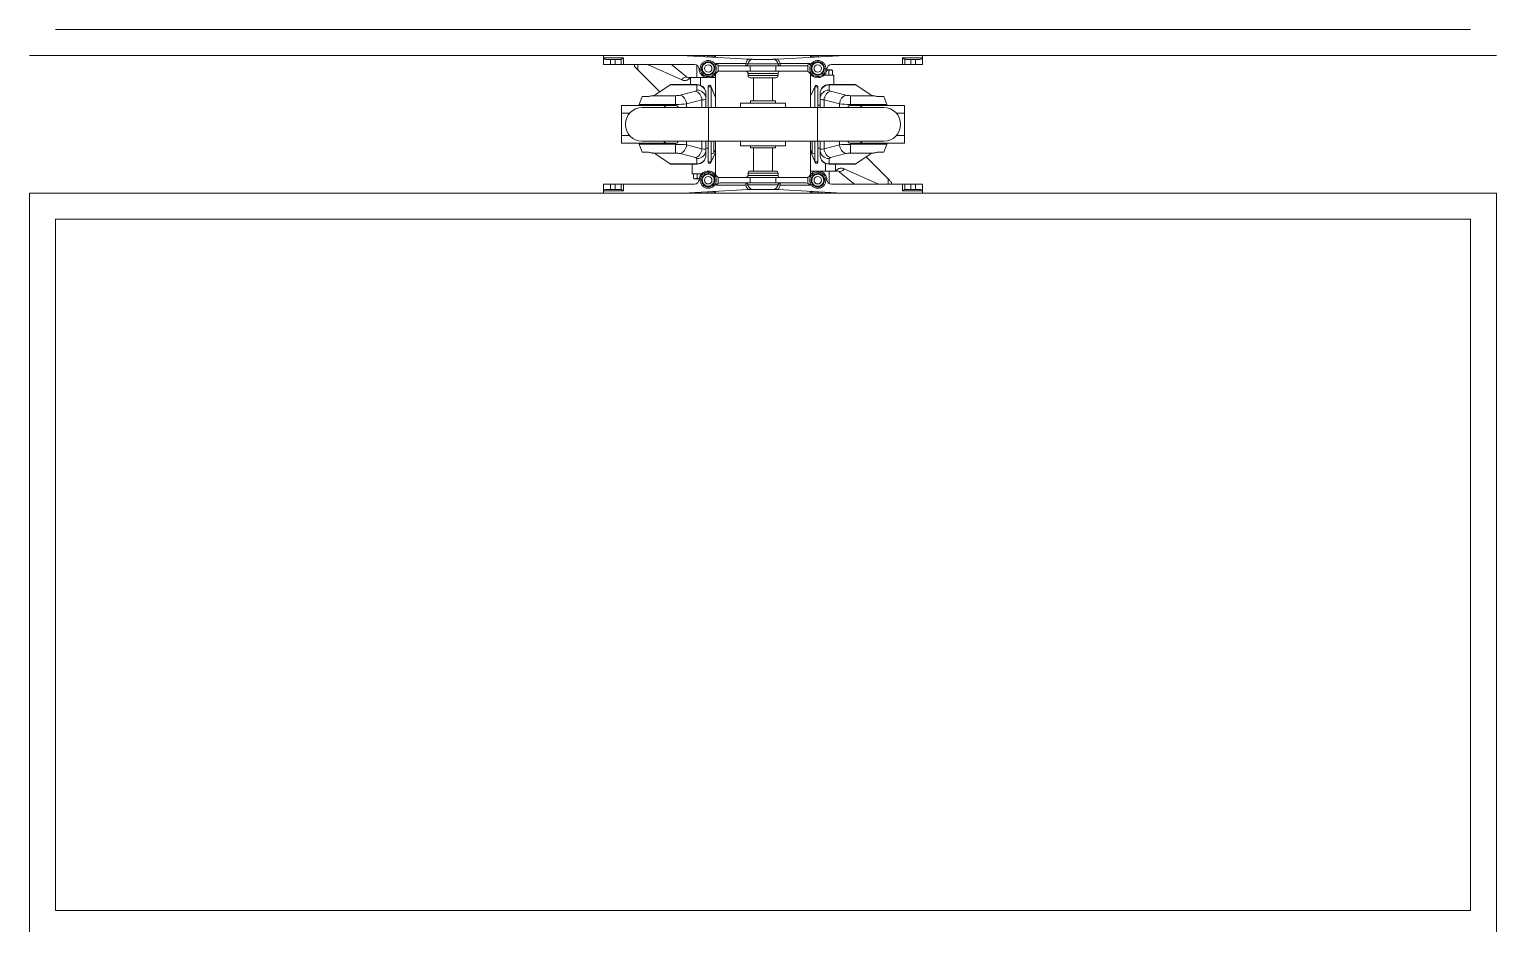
# Model space of a CAD drawing. Header units: feet. Extents: x -21 to 5170, y -254 to 1413.
# Drawn here: x 451.4 to 541, y 772.9 to 827.5 of the extents above; entities that cross this region are included whole.
import ezdxf

# ---------------------------------------------------------------- set-up
doc = ezdxf.new("R2010")
doc.units = ezdxf.units.FT
doc.header["$MEASUREMENT"] = 0
doc.layers.add('E-ARRY-TABL', color=9, linetype='Continuous')

# ---------------------------------------------------------------- blocks, each defined once
blk = doc.blocks.new('2.2.1_8 Mid Plan View')
at = {"color": 7, "linetype": 'Continuous', "lineweight": 15}
for p, q in [((26.705, 2.6804), (23.4504, 2.6804)), ((26.705, -3.7368), (26.705, 2.6804)), ((27.3067, 2.6804), (27.3067, -3.7368)), ((23.5653, 2.5656), (23.5653, -3.622)), ((26.5902, 2.5656), (23.5653, 2.5656)), ((26.5902, -3.622), (26.5902, 2.5656)), ((27.4215, 2.5656), (27.4215, -3.622)), ((26.7144, 0.169), (26.705, 0.169)), ((26.7144, 0.169), (26.744, 0.169)), ((26.7144, 0.0812), (26.7144, 0.169)), ((26.721, 0.1382), (26.721, 0.1608)), ((26.721, 0.1382), (26.744, 0.1382)), ((26.721, 0.1177), (26.721, 0.1382)), ((26.744, 0.169), (26.744, 0.1382)), ((26.744, 0.1382), (26.744, 0.1177)), ((27.2968, 0.169), (27.2673, 0.169)), ((27.2673, 0.1382), (27.2673, 0.169)), ((27.2673, 0.1382), (27.2902, 0.1382)), ((27.2673, 0.1177), (27.2673, 0.1382)), ((27.2902, 0.1608), (27.2902, 0.1382)), ((27.2902, 0.1382), (27.2902, 0.1177)), ((27.2968, 0.169), (27.2968, 0.0812)), ((27.2968, 0.169), (27.3067, 0.169)), ((26.744, 0.0812), (26.7144, 0.0812)), ((26.7203, 0.0914), (26.744, 0.0914)), ((26.744, 0.1177), (26.721, 0.1177)), ((26.721, 0.0951), (26.721, 0.1177)), ((26.744, 0.1177), (26.744, 0.0914)), ((26.744, 0.0914), (26.744, 0.0812)), ((26.744, 0.0812), (26.744, -0.2289)), ((26.9236, 0.0902), (26.9564, 0.0902)), ((26.9236, 0.0902), (26.9236, -0.1048)), ((26.9564, 0.0902), (27.0548, 0.0902)), ((27.0548, 0.0902), (27.0876, 0.0902)), ((27.0876, 0.0902), (27.0876, -0.1048)), ((27.2902, 0.1177), (27.2673, 0.1177)), ((27.2673, 0.0914), (27.2673, 0.1177)), ((27.2673, 0.0914), (27.2909, 0.0914)), ((27.2673, 0.0812), (27.2673, 0.0914)), ((27.2968, 0.0812), (27.2673, 0.0812)), ((27.2673, -0.2289), (27.2673, 0.0812)), ((27.2902, 0.1177), (27.2902, 0.0951)), ((26.744, 0.0343), (26.7514, 0.0343)), ((26.7514, 0.0343), (26.7514, 0.0343)), ((26.7667, 0.0192), (26.767, 0.0189)), ((26.8637, -0.0765), (26.767, 0.0189)), ((26.8842, 0.0006), (26.9183, 0.0127)), ((26.8842, -0.0164), (26.8842, 0.0006)), ((26.9183, 0.0127), (26.9236, 0.0146)), ((26.9183, 0.0127), (26.9183, -0.1461)), ((26.9318, 0), (26.9318, -0.2904)), ((27.0794, -0.2904), (27.0794, 0)), ((27.0876, 0.0146), (27.0929, 0.0127)), ((27.0929, -0.1461), (27.0929, 0.0127)), ((27.0929, 0.0127), (27.127, 0.0006)), ((27.127, 0.0006), (27.127, -0.0164)), ((26.744, -0.0225), (26.8112, -0.1731)), ((26.8751, -0.0596), (26.8329, -0.1222)), ((26.88, -0.1461), (26.88, -0.0454)), ((27.1312, -0.0454), (27.1312, -0.1461)), ((27.1784, -0.1222), (27.1361, -0.0596)), ((26.744, -0.1279), (26.7971, -0.193)), ((26.8317, -0.1256), (26.8317, -0.2395)), ((26.8329, -0.1222), (26.8329, -0.2395)), ((26.9236, -0.1048), (26.9236, -0.1485)), ((27.0876, -0.1048), (27.0876, -0.1485)), ((27.1784, -0.1222), (27.1784, -0.2395)), ((27.1795, -0.1256), (27.1795, -0.2395)), ((26.7199, -0.464), (26.705, -0.18)), ((26.8602, -0.2325), (26.878, -0.1653)), ((26.9183, -0.1461), (26.88, -0.1461)), ((26.9318, -0.1558), (26.928, -0.1558)), ((27.0832, -0.1558), (27.0794, -0.1558)), ((27.0929, -0.1461), (27.1312, -0.1461)), ((27.1332, -0.1653), (27.151, -0.2325)), ((27.2913, -0.464), (27.3067, -0.1708)), ((26.7081, -0.2385), (26.705, -0.2385)), ((26.8006, -0.2385), (26.7465, -0.2385)), ((26.8006, -0.2107), (26.8006, -0.2057)), ((26.8006, -0.2549), (26.8006, -0.2107)), ((26.8006, -0.2107), (26.8317, -0.2107)), ((26.8006, -0.2549), (26.8006, -0.2808)), ((26.8317, -0.2395), (26.8329, -0.2395)), ((26.8329, -0.2395), (26.8559, -0.2395)), ((26.9162, -0.1942), (26.8985, -0.2613)), ((27.1127, -0.2613), (27.095, -0.1942)), ((27.1554, -0.2395), (27.1784, -0.2395)), ((27.1784, -0.2395), (27.1795, -0.2395)), ((27.1795, -0.2188), (27.2214, -0.2188)), ((27.2214, -0.2188), (27.2214, -0.2605)), ((27.2214, -0.2246), (27.2415, -0.2246)), ((27.2214, -0.2397), (27.2415, -0.2397)), ((27.2439, -0.2287), (27.2415, -0.2246)), ((27.2439, -0.2287), (27.2439, -0.2322)), ((27.2439, -0.249), (27.2439, -0.2322)), ((26.705, -0.2713), (26.7098, -0.2713)), ((26.705, -0.2854), (26.7105, -0.2854)), ((26.7106, -0.3182), (26.705, -0.3182)), ((26.7123, -0.3199), (26.705, -0.3199)), ((26.7106, -0.2871), (26.7106, -0.3182)), ((26.7106, -0.3199), (26.7106, -0.3182)), ((26.9318, -0.3199), (26.7866, -0.3199)), ((26.7974, -0.2713), (26.8006, -0.2713)), ((26.8006, -0.2967), (26.8006, -0.3199)), ((26.8884, -0.3199), (26.8387, -0.3004)), ((26.8411, -0.2877), (26.8414, -0.2877)), ((26.9318, -0.2877), (26.8414, -0.2877)), ((26.8414, -0.2877), (26.8414, -0.3015)), ((26.8414, -0.3015), (26.9318, -0.3015)), ((26.8941, -0.2789), (26.8711, -0.2789)), ((26.9318, -0.3125), (26.8791, -0.3125)), ((26.9318, -0.2789), (26.8941, -0.2789)), ((26.9019, -0.2789), (26.9019, -0.2877)), ((26.9318, -0.2904), (26.9318, -0.4298)), ((27.1171, -0.2789), (27.0794, -0.2789)), ((27.1698, -0.2877), (27.0794, -0.2877)), ((27.0794, -0.4298), (27.0794, -0.2904)), ((27.0794, -0.3015), (27.1698, -0.3015)), ((27.2247, -0.3199), (27.0794, -0.3199)), ((27.0902, -0.2877), (27.0902, -0.2789)), ((27.1401, -0.2789), (27.1171, -0.2789)), ((27.1284, -0.3199), (27.1724, -0.3003)), ((27.1698, -0.2877), (27.1698, -0.2877)), ((27.1698, -0.3015), (27.1698, -0.2877)), ((27.2214, -0.3169), (27.2214, -0.3199)), ((27.3067, -0.3199), (27.2989, -0.3199)), ((27.3012, -0.3182), (27.3012, -0.2854)), ((27.3012, -0.2854), (27.3067, -0.2854)), ((27.3067, -0.3182), (27.3012, -0.3182)), ((27.3012, -0.3182), (27.3012, -0.3199)), ((26.7399, -0.4536), (26.7399, -0.322)), ((26.7745, -0.3315), (26.7469, -0.3315)), ((26.7497, -0.4715), (26.7497, -0.3412)), ((26.7727, -0.3398), (26.7727, -0.4715)), ((26.7837, -0.322), (26.7821, -0.323)), ((27.2291, -0.323), (27.2275, -0.322)), ((27.2643, -0.3315), (27.2367, -0.3315)), ((27.2385, -0.4715), (27.2385, -0.3398)), ((27.2615, -0.3412), (27.2615, -0.4715)), ((27.2714, -0.322), (27.2714, -0.4536)), ((26.9121, -0.6266), (26.9121, -0.4298)), ((26.9121, -0.4298), (26.9318, -0.4298)), ((26.9318, -0.6266), (26.9318, -0.4298)), ((27.0794, -0.6266), (27.0794, -0.4298)), ((27.0794, -0.4298), (27.0991, -0.4298)), ((27.0991, -0.6266), (27.0991, -0.4298)), ((26.721, -0.4857), (26.721, -0.4849)), ((26.721, -0.5711), (26.721, -0.4853)), ((26.7497, -0.4715), (26.7727, -0.4715)), ((26.7497, -0.5849), (26.7497, -0.4715)), ((26.7727, -0.4715), (26.7727, -0.5849)), ((26.7915, -0.4626), (26.7825, -0.4626)), ((26.8014, -0.4724), (26.8014, -0.584)), ((26.9023, -0.4865), (26.8014, -0.4865)), ((26.9121, -0.4741), (26.9023, -0.4741)), ((26.9023, -0.5823), (26.9023, -0.4741)), ((27.109, -0.4741), (27.0991, -0.4741)), ((27.109, -0.5823), (27.109, -0.4741)), ((27.2098, -0.4865), (27.109, -0.4865)), ((27.2098, -0.584), (27.2098, -0.4724)), ((27.2287, -0.4626), (27.2197, -0.4626)), ((27.2385, -0.5849), (27.2385, -0.4715)), ((27.2615, -0.4715), (27.2385, -0.4715)), ((27.2615, -0.4715), (27.2615, -0.5849)), ((27.2902, -0.4853), (27.2902, -0.5711)), ((26.8014, -0.5699), (26.9023, -0.5699)), ((27.109, -0.5699), (27.2098, -0.5699)), ((27.2902, -0.5707), (27.2902, -0.5715)), ((26.7199, -0.5924), (26.705, -0.8764)), ((26.7399, -0.7344), (26.7399, -0.6028)), ((26.7497, -0.5849), (26.7727, -0.5849)), ((26.7497, -0.7152), (26.7497, -0.5849)), ((26.7727, -0.5849), (26.7727, -0.7166)), ((26.7825, -0.5938), (26.7915, -0.5938)), ((26.9023, -0.5823), (26.9121, -0.5823)), ((26.9121, -0.6266), (26.9318, -0.6266)), ((26.9318, -0.6266), (26.9318, -0.7661)), ((27.0794, -0.7661), (27.0794, -0.6266)), ((27.0794, -0.6266), (27.0991, -0.6266)), ((27.0991, -0.5823), (27.109, -0.5823)), ((27.2197, -0.5938), (27.2287, -0.5938)), ((27.2615, -0.5849), (27.2385, -0.5849)), ((27.2385, -0.7166), (27.2385, -0.5849)), ((27.2615, -0.5849), (27.2615, -0.7152)), ((27.2714, -0.6028), (27.2714, -0.7344)), ((27.2913, -0.5924), (27.3067, -0.8856)), ((26.705, -0.7365), (26.7123, -0.7365)), ((26.705, -0.7382), (26.7106, -0.7382)), ((26.7106, -0.7382), (26.7106, -0.7365)), ((26.7106, -0.7382), (26.7106, -0.7694)), ((26.7469, -0.7249), (26.7745, -0.7249)), ((26.7821, -0.7334), (26.7837, -0.7344)), ((26.7866, -0.7365), (26.9318, -0.7365)), ((26.7898, -0.7395), (26.7898, -0.7365)), ((26.8828, -0.7365), (26.8388, -0.7562)), ((26.9318, -0.755), (26.8414, -0.755)), ((26.8414, -0.755), (26.8414, -0.7687)), ((26.8414, -0.7687), (26.8414, -0.7687)), ((26.8414, -0.7687), (26.9318, -0.7687)), ((26.8791, -0.7439), (26.9318, -0.7439)), ((26.9019, -0.7687), (26.9019, -0.7776)), ((26.9318, -0.7661), (26.9318, -1.0564)), ((27.0794, -0.7365), (27.2247, -0.7365)), ((27.1698, -0.755), (27.0794, -0.755)), ((27.0794, -1.0564), (27.0794, -0.7661)), ((27.0794, -0.7687), (27.1698, -0.7687)), ((27.1228, -0.7365), (27.1725, -0.756)), ((27.1698, -0.7687), (27.1698, -0.755)), ((27.1701, -0.7687), (27.1698, -0.7687)), ((27.2106, -0.7598), (27.2106, -0.7365)), ((27.2275, -0.7344), (27.2291, -0.7334)), ((27.2367, -0.7249), (27.2643, -0.7249)), ((27.2989, -0.7365), (27.3067, -0.7365)), ((27.3012, -0.7365), (27.3012, -0.7382)), ((27.3012, -0.771), (27.3012, -0.7382)), ((27.3012, -0.7382), (27.3067, -0.7382)), ((26.7105, -0.771), (26.705, -0.771)), ((26.744, -0.8275), (26.744, -1.1376)), ((26.7673, -0.8074), (26.7673, -0.8242)), ((26.7673, -0.8278), (26.7673, -0.8242)), ((26.7673, -0.8278), (26.7697, -0.8318)), ((26.7898, -0.8167), (26.7697, -0.8167)), ((26.7898, -0.8318), (26.7697, -0.8318)), ((26.7898, -0.8376), (26.7898, -0.7959)), ((26.8317, -0.9308), (26.8317, -0.8169)), ((26.8329, -0.8169), (26.8317, -0.8169)), ((26.8329, -0.9342), (26.8329, -0.8169)), ((26.8559, -0.8169), (26.8329, -0.8169)), ((26.878, -0.8911), (26.8602, -0.8239)), ((26.8711, -0.7776), (26.8941, -0.7776)), ((26.8941, -0.7776), (26.9318, -0.7776)), ((26.8985, -0.7951), (26.9162, -0.8622)), ((27.0794, -0.7776), (27.1171, -0.7776)), ((27.095, -0.8622), (27.1127, -0.7951)), ((27.1171, -0.7776), (27.1401, -0.7776)), ((27.151, -0.8239), (27.1332, -0.8911)), ((27.1784, -0.8169), (27.1554, -0.8169)), ((27.1784, -0.9342), (27.1784, -0.8169)), ((27.1795, -0.8169), (27.1784, -0.8169)), ((27.1795, -0.9308), (27.1795, -0.8169)), ((27.2106, -0.8015), (27.2106, -0.7756)), ((27.2138, -0.7851), (27.2106, -0.7851)), ((27.2106, -0.8015), (27.2106, -0.8457)), ((27.2106, -0.8179), (27.2647, -0.8179)), ((27.2673, -1.1376), (27.2673, -0.8275)), ((27.3067, -0.771), (27.3012, -0.771)), ((27.3067, -0.7851), (27.3014, -0.7851)), ((27.3032, -0.8179), (27.3067, -0.8179)), ((26.8317, -0.8376), (26.7898, -0.8376)), ((27.2106, -0.8457), (27.1795, -0.8457)), ((27.2673, -1.0339), (27.2, -0.8833)), ((27.2106, -0.8457), (27.2106, -0.8507)), ((27.2673, -0.9285), (27.2141, -0.8634)), ((26.8329, -0.9342), (26.8751, -0.9969)), ((26.88, -1.011), (26.88, -0.9103)), ((26.9183, -0.9103), (26.88, -0.9103)), ((26.9183, -0.9103), (26.9183, -1.0692)), ((26.9236, -0.9516), (26.9236, -0.9079)), ((26.9236, -1.1466), (26.9236, -0.9516)), ((26.928, -0.9006), (26.9318, -0.9006)), ((27.0794, -0.9006), (27.0832, -0.9006)), ((27.0876, -0.9516), (27.0876, -0.9079)), ((27.0876, -1.1466), (27.0876, -0.9516)), ((27.0929, -1.0692), (27.0929, -0.9103)), ((27.0929, -0.9103), (27.1312, -0.9103)), ((27.1312, -0.9103), (27.1312, -1.011)), ((27.1361, -0.9969), (27.1784, -0.9342)), ((27.1475, -0.9799), (27.2442, -1.0753)), ((26.8842, -1.057), (26.8842, -1.04)), ((26.9183, -1.0692), (26.8842, -1.057)), ((26.9236, -1.071), (26.9183, -1.0692)), ((27.0929, -1.0692), (27.0876, -1.071)), ((27.127, -1.057), (27.0929, -1.0692)), ((27.127, -1.04), (27.127, -1.057)), ((27.2445, -1.0756), (27.2442, -1.0753)), ((27.2673, -1.0908), (27.2598, -1.0908)), ((27.2598, -1.0908), (27.2598, -1.0908)), ((26.7144, -1.2254), (26.7144, -1.1376)), ((26.7144, -1.1376), (26.744, -1.1376)), ((26.744, -1.1479), (26.7203, -1.1479)), ((26.721, -1.1741), (26.721, -1.1516)), ((26.744, -1.1376), (26.744, -1.1479)), ((26.744, -1.1479), (26.744, -1.1741)), ((26.9564, -1.1466), (26.9236, -1.1466)), ((27.0548, -1.1466), (26.9564, -1.1466)), ((27.0876, -1.1466), (27.0548, -1.1466)), ((27.2673, -1.1376), (27.2968, -1.1376)), ((27.2673, -1.1479), (27.2673, -1.1376)), ((27.2909, -1.1479), (27.2673, -1.1479)), ((27.2673, -1.1741), (27.2673, -1.1479)), ((27.2902, -1.1516), (27.2902, -1.1741)), ((27.2968, -1.1376), (27.2968, -1.2254)), ((26.721, -1.1741), (26.744, -1.1741)), ((26.721, -1.1946), (26.721, -1.1741)), ((26.744, -1.1946), (26.721, -1.1946)), ((26.721, -1.2172), (26.721, -1.1946)), ((26.744, -1.1741), (26.744, -1.1946)), ((26.744, -1.1946), (26.744, -1.2254)), ((27.2673, -1.1741), (27.2902, -1.1741)), ((27.2673, -1.1946), (27.2673, -1.1741)), ((27.2902, -1.1946), (27.2673, -1.1946)), ((27.2673, -1.2254), (27.2673, -1.1946)), ((27.2902, -1.1741), (27.2902, -1.1946)), ((27.2902, -1.1946), (27.2902, -1.2172)), ((26.7144, -1.2254), (26.705, -1.2254)), ((26.7144, -1.2254), (26.744, -1.2254)), ((27.2968, -1.2254), (27.2673, -1.2254)), ((27.2968, -1.2254), (27.3067, -1.2254)), ((23.5653, -3.622), (26.5902, -3.622)), ((23.4504, -3.7368), (26.705, -3.7368))]:
    blk.add_line(p, q, dxfattribs=at)
at = {"color": 8, "linetype": 'Continuous', "lineweight": 15}
for p, q in [((26.9564, 0.0902), (26.9564, 0.055)), ((27.0548, 0.0902), (27.0548, 0.055)), ((26.767, 0.0189), (26.744, 0.0189)), ((26.9183, -0.1461), (26.9236, -0.1461)), ((27.0876, -0.1461), (27.0929, -0.1461)), ((26.8349, -0.2549), (26.8006, -0.2549)), ((26.9318, -0.1942), (26.9162, -0.1942)), ((27.095, -0.1942), (27.0794, -0.1942)), ((26.8985, -0.2613), (26.9318, -0.2613)), ((27.0794, -0.2904), (26.9318, -0.2904)), ((27.0794, -0.2613), (27.1127, -0.2613)), ((26.7399, -0.322), (26.7501, -0.322)), ((26.7723, -0.322), (26.7837, -0.322)), ((27.2275, -0.322), (27.2389, -0.322)), ((27.2611, -0.322), (27.2714, -0.322)), ((26.741, -0.4625), (26.7399, -0.4536)), ((26.7497, -0.4536), (26.7399, -0.4536)), ((26.7411, -0.4625), (26.7411, -0.5939)), ((26.7825, -0.4626), (26.7825, -0.5938)), ((26.7915, -0.5938), (26.7915, -0.4626)), ((27.2197, -0.4626), (27.2197, -0.5938)), ((27.2287, -0.5938), (27.2287, -0.4626)), ((27.2714, -0.4536), (27.2615, -0.4536)), ((27.2701, -0.5939), (27.2701, -0.4625)), ((27.2714, -0.4536), (27.2702, -0.4625)), ((26.7399, -0.6028), (26.741, -0.5939)), ((26.7399, -0.6028), (26.7497, -0.6028)), ((27.2615, -0.6028), (27.2714, -0.6028)), ((27.2702, -0.5939), (27.2714, -0.6028)), ((26.7501, -0.7344), (26.7399, -0.7344)), ((26.7837, -0.7344), (26.7723, -0.7344)), ((27.0794, -0.7661), (26.9318, -0.7661)), ((27.2389, -0.7344), (27.2275, -0.7344)), ((27.2714, -0.7344), (27.2611, -0.7344)), ((26.9318, -0.7951), (26.8985, -0.7951)), ((27.1127, -0.7951), (27.0794, -0.7951)), ((27.1764, -0.8015), (27.2106, -0.8015)), ((26.9162, -0.8622), (26.9318, -0.8622)), ((27.0794, -0.8622), (27.095, -0.8622)), ((26.9236, -0.9103), (26.9183, -0.9103)), ((27.0929, -0.9103), (27.0876, -0.9103)), ((27.2442, -1.0753), (27.2673, -1.0753)), ((26.9564, -1.1466), (26.9564, -1.1114)), ((27.0548, -1.1466), (27.0548, -1.1114))]:
    blk.add_line(p, q, dxfattribs=at)
at = {"color": 7, "linetype": 'Continuous', "lineweight": 15, "flags": 128}
for points in [[(26.9162, -0.1942), (26.9094, -0.1929), (26.9029, -0.1908), (26.8967, -0.1879), (26.8911, -0.1843), (26.8864, -0.1801), (26.8825, -0.1754), (26.8797, -0.1705), (26.878, -0.1653)], [(27.095, -0.1942), (27.1018, -0.1929), (27.1083, -0.1908), (27.1145, -0.1879), (27.1201, -0.1843), (27.1248, -0.1801), (27.1287, -0.1754), (27.1315, -0.1705), (27.1332, -0.1653)], [(26.8985, -0.2613), (26.8917, -0.26), (26.8851, -0.2579), (26.879, -0.255), (26.8734, -0.2514), (26.8686, -0.2472), (26.8648, -0.2425), (26.8619, -0.2376), (26.8602, -0.2325)], [(27.1127, -0.2613), (27.1195, -0.26), (27.1261, -0.2579), (27.1322, -0.255), (27.1378, -0.2514), (27.1426, -0.2472), (27.1465, -0.2425), (27.1493, -0.2376), (27.151, -0.2325)], [(26.8985, -0.7951), (26.8917, -0.7964), (26.8851, -0.7985), (26.879, -0.8014), (26.8734, -0.805), (26.8686, -0.8092), (26.8648, -0.8139), (26.8619, -0.8188), (26.8602, -0.8239)], [(27.1127, -0.7951), (27.1195, -0.7964), (27.1261, -0.7985), (27.1322, -0.8014), (27.1378, -0.805), (27.1426, -0.8092), (27.1465, -0.8139), (27.1493, -0.8188), (27.151, -0.8239)], [(26.9162, -0.8622), (26.9094, -0.8635), (26.9029, -0.8656), (26.8967, -0.8686), (26.8911, -0.8722), (26.8864, -0.8764), (26.8825, -0.881), (26.8797, -0.886), (26.878, -0.8911)], [(27.095, -0.8622), (27.1018, -0.8635), (27.1083, -0.8656), (27.1145, -0.8686), (27.1201, -0.8722), (27.1248, -0.8764), (27.1287, -0.881), (27.1315, -0.886), (27.1332, -0.8911)]]:
    blk.add_lwpolyline(points, dxfattribs=at)
at = {"color": 7, "linetype": 'Continuous', "lineweight": 15}
for centre in [(26.7612, -0.2887), (27.25, -0.2887), (26.7612, -0.7677), (27.25, -0.7677)]:
    blk.add_circle(centre, 0.0164, dxfattribs=at)
for centre, radius, start, end in [((27.0056, 0), 0.0738, 0, 180), ((26.7636, -0.2289), 0.0197, 180, 267.64472), ((26.7612, -0.2887), 0.0351, 108.15411, 119.40411), ((26.7612, -0.2887), 0.0351, 96.90411, 108.15411), ((26.7612, -0.2887), 0.0351, 85.65411, 96.90411), ((26.7612, -0.2887), 0.0402, 304.01996, 87.64472), ((26.7612, -0.2887), 0.0351, 74.40411, 85.65411), ((26.7612, -0.2887), 0.0351, 63.15411, 74.40411), ((26.8711, -0.2395), 0.0394, 180, 270), ((26.8717, -0.24), 0.0388, 179.20634, 269.11267), ((26.8947, -0.24), 0.0388, 179.20634, 269.11267), ((27.1165, -0.24), 0.0388, 270.88733, 0.79366), ((27.1395, -0.24), 0.0388, 270.88733, 0.79366), ((27.1401, -0.2395), 0.0394, 270, 0), ((27.25, -0.2887), 0.0402, 92.35528, 235.98004), ((27.25, -0.2887), 0.0351, 110.6824, 121.9324), ((27.25, -0.2887), 0.0351, 99.4324, 110.6824), ((27.25, -0.2887), 0.0351, 88.1824, 99.4324), ((27.2476, -0.2289), 0.0197, 272.35528, 0), ((27.25, -0.2887), 0.0351, 76.9324, 88.1824), ((27.25, -0.2887), 0.0351, 65.6824, 76.9324), ((26.7612, -0.2887), 0.0351, 175.65411, 186.90411), ((26.7612, -0.2887), 0.0351, 164.40411, 175.65411), ((26.7612, -0.2887), 0.0351, 186.90411, 198.15411), ((26.7612, -0.2887), 0.0351, 153.15411, 164.40411), ((26.7612, -0.2887), 0.0351, 198.15411, 209.40411), ((26.7612, -0.2887), 0.0351, 141.90411, 153.15411), ((26.7612, -0.2887), 0.0351, 209.40411, 220.65411), ((26.7612, -0.2887), 0.0292, 142.71343, 189.80563), ((26.7612, -0.2887), 0.0351, 130.65411, 141.90411), ((26.7612, -0.2887), 0.0292, 200.59474, 250.94292), ((26.7612, -0.2887), 0.0351, 220.65411, 231.90411), ((26.7612, -0.2887), 0.0262, 166.27911, 226.27911), ((26.7612, -0.2887), 0.0262, 106.27911, 166.27911), ((26.7612, -0.2887), 0.0351, 119.40411, 130.65411), ((26.7612, -0.2887), 0.0351, 231.90411, 243.15411), ((26.7612, -0.2887), 0.0292, 82.02411, 131.67826), ((26.7612, -0.2887), 0.0262, 226.27911, 286.27911), ((26.7612, -0.2887), 0.0351, 243.15411, 254.40411), ((26.7612, -0.2887), 0.0262, 46.27911, 106.27911), ((26.7612, -0.2887), 0.0292, 262.37591, 310.67419), ((26.7612, -0.2887), 0.0262, 286.27911, 346.27911), ((26.7612, -0.2887), 0.0292, 46.27911, 70.51706), ((26.7612, -0.2887), 0.0351, 288.15411, 299.40411), ((26.7612, -0.2887), 0.0351, 51.90411, 63.15411), ((26.7612, -0.2887), 0.0351, 299.40411, 310.65411), ((26.7612, -0.2887), 0.0262, 346.27911, 46.27911), ((26.7612, -0.2887), 0.0292, 21.12868, 46.27911), ((26.7612, -0.2887), 0.0351, 40.65411, 51.90411), ((26.7612, -0.2887), 0.0351, 310.65411, 321.90411), ((26.7612, -0.2887), 0.0292, 322.45247, 9.92962), ((26.7612, -0.2887), 0.0351, 29.40411, 40.65411), ((26.7612, -0.2887), 0.0351, 321.90411, 333.15411), ((26.7612, -0.2887), 0.0351, 18.15411, 29.40411), ((26.7612, -0.2887), 0.0351, 333.15411, 344.40411), ((26.7612, -0.2887), 0.0351, 6.90411, 18.15411), ((26.7612, -0.2887), 0.0351, 344.40411, 355.65411), ((26.7612, -0.2887), 0.0351, 355.65411, 6.90411), ((26.8411, -0.2943), 0.00656, 90, 248.57364), ((26.8979, -0.307), 0.0197, 163.6403, 196.3597), ((26.8791, -0.3257), 0.0131, 26.18366, 90), ((27.1698, -0.2943), 0.00656, 294.01515, 90), ((27.25, -0.2887), 0.0351, 166.9324, 178.1824), ((27.25, -0.2887), 0.0351, 178.1824, 189.4324), ((27.25, -0.2887), 0.0351, 189.4324, 200.6824), ((27.25, -0.2887), 0.0351, 155.6824, 166.9324), ((27.25, -0.2887), 0.0351, 200.6824, 211.9324), ((27.25, -0.2887), 0.0351, 144.4324, 155.6824), ((27.25, -0.2887), 0.0351, 211.9324, 223.1824), ((27.25, -0.2887), 0.0292, 161.3074, 185.54536), ((27.25, -0.2887), 0.0351, 133.1824, 144.4324), ((27.25, -0.2887), 0.0292, 197.0524, 246.70655), ((27.25, -0.2887), 0.0292, 136.15698, 161.3074), ((27.25, -0.2887), 0.0262, 161.3074, 221.3074), ((27.25, -0.2887), 0.0351, 223.1824, 234.4324), ((27.25, -0.2887), 0.0262, 101.3074, 161.3074), ((27.25, -0.2887), 0.0351, 121.9324, 133.1824), ((27.25, -0.2887), 0.0351, 234.4324, 245.6824), ((27.25, -0.2887), 0.0262, 221.3074, 281.3074), ((27.25, -0.2887), 0.0292, 77.48076, 124.95791), ((27.25, -0.2887), 0.0351, 245.6824, 256.9324), ((27.25, -0.2887), 0.0292, 257.74173, 304.83392), ((27.25, -0.2887), 0.0262, 41.3074, 101.3074), ((27.25, -0.2887), 0.0262, 281.3074, 341.3074), ((27.25, -0.2887), 0.0292, 17.4042, 65.70248), ((27.25, -0.2887), 0.0351, 290.6824, 301.9324), ((27.25, -0.2887), 0.0351, 54.4324, 65.6824), ((27.25, -0.2887), 0.0351, 301.9324, 313.1824), ((27.25, -0.2887), 0.0262, 341.3074, 41.3074), ((27.25, -0.2887), 0.0351, 43.1824, 54.4324), ((27.25, -0.2887), 0.0292, 315.62303, 5.97122), ((27.25, -0.2887), 0.0351, 313.1824, 324.4324), ((27.25, -0.2887), 0.0351, 31.9324, 43.1824), ((27.25, -0.2887), 0.0351, 324.4324, 335.6824), ((27.25, -0.2887), 0.0351, 20.6824, 31.9324), ((27.25, -0.2887), 0.0351, 335.6824, 346.9324), ((27.25, -0.2887), 0.0351, 9.4324, 20.6824), ((27.25, -0.2887), 0.0351, 346.9324, 358.1824), ((27.25, -0.2887), 0.0351, 358.1824, 9.4324), ((26.7612, -0.2887), 0.0351, 254.40411, 265.65411), ((26.7612, -0.2887), 0.0351, 265.65411, 276.90411), ((26.7612, -0.2887), 0.0351, 276.90411, 288.15411), ((26.7924, -0.3398), 0.0197, 154.88049, 180), ((27.2189, -0.3398), 0.0197, 0, 25.11951), ((27.25, -0.2887), 0.0351, 256.9324, 268.1824), ((27.25, -0.2887), 0.0351, 268.1824, 279.4324), ((27.25, -0.2887), 0.0351, 279.4324, 290.6824), ((26.744, -0.4853), 0.023, 97.18076, 180), ((26.7399, -0.4528), 0.00984, 277.18076, 0), ((26.7825, -0.4528), 0.00984, 180, 270), ((26.7915, -0.4724), 0.00984, 0, 90), ((27.2197, -0.4724), 0.00984, 90, 180), ((27.2287, -0.4528), 0.00984, 270, 0), ((27.2714, -0.4528), 0.00984, 180, 262.81924), ((27.2673, -0.4853), 0.023, 0, 82.81924), ((26.744, -0.5711), 0.023, 180, 262.81924), ((27.2673, -0.5711), 0.023, 277.18076, 0), ((26.7399, -0.6037), 0.00984, 0, 82.81924), ((26.7825, -0.6037), 0.00984, 90, 180), ((26.7915, -0.584), 0.00984, 270, 0), ((27.2197, -0.584), 0.00984, 180, 270), ((27.2287, -0.6037), 0.00984, 0, 90), ((27.2714, -0.6037), 0.00984, 97.18076, 180), ((26.7612, -0.7677), 0.0351, 165.68288, 176.93288), ((26.7612, -0.7677), 0.0351, 176.93288, 188.18288), ((26.7612, -0.7677), 0.0351, 154.43288, 165.68288), ((26.7612, -0.7677), 0.0351, 143.18288, 154.43288), ((26.7612, -0.7677), 0.0292, 128.30288, 177.95703), ((26.7612, -0.7677), 0.0351, 131.93288, 143.18288), ((26.7612, -0.7677), 0.0262, 152.55788, 212.55788), ((26.7612, -0.7677), 0.0351, 120.68288, 131.93288), ((26.7612, -0.7677), 0.0262, 92.55788, 152.55788), ((26.7612, -0.7677), 0.0351, 109.43288, 120.68288), ((26.7612, -0.7677), 0.0292, 92.55788, 116.79583), ((26.7612, -0.7677), 0.0351, 98.18288, 109.43288), ((26.7612, -0.7677), 0.0351, 86.93288, 98.18288), ((26.7612, -0.7677), 0.0292, 67.40745, 92.55788), ((26.7612, -0.7677), 0.0262, 32.55788, 92.55788), ((26.7612, -0.7677), 0.0402, 272.35528, 55.98004), ((26.7612, -0.7677), 0.0351, 75.68288, 86.93288), ((26.7612, -0.7677), 0.0351, 64.43288, 75.68288), ((26.7924, -0.7166), 0.0197, 180, 205.11951), ((26.7612, -0.7677), 0.0351, 53.18288, 64.43288), ((26.7612, -0.7677), 0.0292, 8.73124, 56.20839), ((26.7612, -0.7677), 0.0292, 308.65468, 356.95295), ((26.7612, -0.7677), 0.0351, 41.93288, 53.18288), ((26.7612, -0.7677), 0.0262, 332.55788, 32.55788), ((26.7612, -0.7677), 0.0351, 30.68288, 41.93288), ((26.7612, -0.7677), 0.0351, 19.43288, 30.68288), ((26.7612, -0.7677), 0.0351, 8.18288, 19.43288), ((26.7612, -0.7677), 0.0351, 345.68288, 356.93288), ((26.7612, -0.7677), 0.0351, 356.93288, 8.18288), ((26.8414, -0.7621), 0.00656, 114.01515, 270), ((26.8979, -0.7494), 0.0197, 163.6403, 196.3597), ((26.8791, -0.7307), 0.0131, 270, 333.81634), ((27.1701, -0.7621), 0.00656, 270, 68.57364), ((27.25, -0.7677), 0.0402, 124.01996, 267.64472), ((27.25, -0.7677), 0.0351, 170.15506, 181.40506), ((27.25, -0.7677), 0.0351, 181.40506, 192.65506), ((27.25, -0.7677), 0.0351, 158.90506, 170.15506), ((27.25, -0.7677), 0.0351, 147.65506, 158.90506), ((27.25, -0.7677), 0.0351, 136.40506, 147.65506), ((27.25, -0.7677), 0.0292, 144.02506, 193.67922), ((27.25, -0.7677), 0.0262, 168.28006, 228.28006), ((27.25, -0.7677), 0.0262, 108.28006, 168.28006), ((27.25, -0.7677), 0.0351, 125.15506, 136.40506), ((27.25, -0.7677), 0.0351, 113.90506, 125.15506), ((27.25, -0.7677), 0.0292, 108.28006, 132.51802), ((27.25, -0.7677), 0.0351, 102.65506, 113.90506), ((27.2189, -0.7166), 0.0197, 334.88049, 0), ((27.25, -0.7677), 0.0292, 83.12964, 108.28006), ((27.25, -0.7677), 0.0262, 48.28006, 108.28006), ((27.25, -0.7677), 0.0351, 91.40506, 102.65506), ((27.25, -0.7677), 0.0351, 80.15506, 91.40506), ((27.25, -0.7677), 0.0351, 68.90506, 80.15506), ((27.25, -0.7677), 0.0292, 24.45342, 71.93058), ((27.25, -0.7677), 0.0351, 57.65506, 68.90506), ((27.25, -0.7677), 0.0262, 348.28006, 48.28006), ((27.25, -0.7677), 0.0351, 46.40506, 57.65506), ((27.25, -0.7677), 0.0292, 324.37687, 12.67514), ((27.25, -0.7677), 0.0351, 35.15506, 46.40506), ((27.25, -0.7677), 0.0351, 23.90506, 35.15506), ((27.25, -0.7677), 0.0351, 12.65506, 23.90506), ((27.25, -0.7677), 0.0351, 1.40506, 12.65506), ((27.25, -0.7677), 0.0351, 350.15506, 1.40506), ((26.7612, -0.7677), 0.0351, 188.18288, 199.43288), ((26.7612, -0.7677), 0.0351, 199.43288, 210.68288), ((26.7612, -0.7677), 0.0351, 210.68288, 221.93288), ((26.7612, -0.7677), 0.0292, 188.9922, 236.0844), ((26.7612, -0.7677), 0.0351, 221.93288, 233.18288), ((26.7612, -0.7677), 0.0262, 212.55788, 272.55788), ((26.7612, -0.7677), 0.0351, 233.18288, 244.43288), ((26.7636, -0.8275), 0.0197, 92.35528, 180), ((26.7612, -0.7677), 0.0351, 244.43288, 255.68288), ((26.7612, -0.7677), 0.0292, 246.87351, 297.22169), ((26.7612, -0.7677), 0.0351, 255.68288, 266.93288), ((26.7612, -0.7677), 0.0351, 266.93288, 278.18288), ((26.7612, -0.7677), 0.0262, 272.55788, 332.55788), ((26.7612, -0.7677), 0.0351, 278.18288, 289.43288), ((26.7612, -0.7677), 0.0351, 289.43288, 300.68288), ((26.7612, -0.7677), 0.0351, 300.68288, 311.93288), ((26.7612, -0.7677), 0.0351, 311.93288, 323.18288), ((26.7612, -0.7677), 0.0351, 323.18288, 334.43288), ((26.7612, -0.7677), 0.0351, 334.43288, 345.68288), ((26.8711, -0.8169), 0.0394, 90, 180), ((26.8717, -0.8164), 0.0388, 90.88733, 180.79366), ((26.8947, -0.8164), 0.0388, 90.88733, 180.79366), ((27.1165, -0.8164), 0.0388, 359.20634, 89.11267), ((27.1395, -0.8164), 0.0388, 359.20634, 89.11267), ((27.1401, -0.8169), 0.0394, 0, 90), ((27.25, -0.7677), 0.0351, 192.65506, 203.90506), ((27.25, -0.7677), 0.0351, 203.90506, 215.15506), ((27.25, -0.7677), 0.0351, 215.15506, 226.40506), ((27.25, -0.7677), 0.0292, 204.71439, 251.80658), ((27.25, -0.7677), 0.0351, 226.40506, 237.65506), ((27.25, -0.7677), 0.0351, 237.65506, 248.90506), ((27.25, -0.7677), 0.0262, 228.28006, 288.28006), ((27.25, -0.7677), 0.0351, 248.90506, 260.15506), ((27.25, -0.7677), 0.0351, 260.15506, 271.40506), ((27.25, -0.7677), 0.0292, 262.59569, 312.94388), ((27.2476, -0.8275), 0.0197, 0, 87.64472), ((27.25, -0.7677), 0.0351, 271.40506, 282.65506), ((27.25, -0.7677), 0.0351, 282.65506, 293.90506), ((27.25, -0.7677), 0.0262, 288.28006, 348.28006), ((27.25, -0.7677), 0.0351, 293.90506, 305.15506), ((27.25, -0.7677), 0.0351, 305.15506, 316.40506), ((27.25, -0.7677), 0.0351, 316.40506, 327.65506), ((27.25, -0.7677), 0.0351, 327.65506, 338.90506), ((27.25, -0.7677), 0.0351, 338.90506, 350.15506), ((27.0056, -1.0564), 0.0738, 180, 0)]:
    blk.add_arc(centre, radius, start, end, dxfattribs=at)
for centre, major_axis, ratio, start_param, end_param in [((26.7144, 0.1608), (0, 0.0082), 0.8, 4.712389, 6.283185), ((27.2968, 0.1608), (0, 0.0082), 0.8, 0, 1.570796), ((26.7144, 0.0951), (0, 0.0082), 0.8, 4.24319, 4.712389), ((27.2968, 0.0951), (0, 0.0082), 0.8, 1.570796, 2.039995), ((26.8713, -0.0164), (0, 0.0459), 0.24585, 3.490958, 4.029993), ((27.1399, -0.0164), (0, 0.0459), 0.24585, 2.253193, 2.792228), ((26.8711, -0.1256), (0.0394, 0), 0.364309, 2.900524, 3.141593), ((26.9564, -0.1048), (0.0328, 0), 0.444444, 2.418858, 3.141593), ((27.0548, -0.1048), (0.0328, 0), 0.444444, 0, 0.722734), ((27.1401, -0.1256), (0.0394, 0), 0.364309, 0, 0.241069), ((26.8736, -0.1461), (0, 0.0262), 0.24585, 3.890812, 4.712389), ((26.9118, -0.1461), (0, 0.0656), 0.09834, 3.890812, 4.712389), ((26.9564, -0.1485), (0.0328, 0), 0.444444, 3.141593, 3.665191), ((27.0548, -0.1485), (0.0328, 0), 0.444444, 5.759587, 6.283185), ((27.0994, -0.1461), (0, 0.0656), 0.09834, 1.570796, 2.392374), ((27.1376, -0.1461), (0, 0.0262), 0.24585, 1.570796, 2.392374), ((26.8559, -0.2133), (0, 0.0262), 0.24585, 3.141593, 3.890812), ((27.1554, -0.2133), (0, 0.0262), 0.24585, 2.392374, 3.141593), ((26.8941, -0.2133), (0, 0.0656), 0.09834, 3.141593, 3.890812), ((27.1171, -0.2133), (0, 0.0656), 0.09834, 2.392374, 3.141593), ((26.7399, -0.3412), (0, 0.014), 0.70539, 4.712389, 5.481174), ((27.2714, -0.3412), (0, 0.014), 0.70539, 0.802011, 1.570796), ((26.7399, -0.7152), (0, 0.014), 0.70539, 3.943604, 4.712389), ((27.2714, -0.7152), (0, 0.014), 0.70539, 1.570796, 2.339581), ((26.8559, -0.8432), (0, 0.0262), 0.24585, 5.533966, 6.283185), ((26.8941, -0.8432), (0, 0.0656), 0.09834, 5.533966, 6.283185), ((27.1171, -0.8432), (0, 0.0656), 0.09834, 0, 0.749219), ((27.1554, -0.8432), (0, 0.0262), 0.24585, 0, 0.749219), ((26.8736, -0.9103), (0, 0.0262), 0.24585, 4.712389, 5.533966), ((26.9118, -0.9103), (0, 0.0656), 0.09834, 4.712389, 5.533966), ((27.0994, -0.9103), (0, 0.0656), 0.09834, 0.749219, 1.570796), ((27.1376, -0.9103), (0, 0.0262), 0.24585, 0.749219, 1.570796), ((26.8711, -0.9308), (0.0394, 0), 0.364309, 3.141593, 3.382662), ((26.9564, -0.9079), (0.0328, 0), 0.444444, 2.617994, 3.141593), ((26.9564, -0.9516), (0.0328, 0), 0.444444, 3.141593, 3.864327), ((27.0548, -0.9516), (0.0328, 0), 0.444444, 5.560451, 6.283185), ((27.0548, -0.9079), (0.0328, 0), 0.444444, 0, 0.523599), ((27.1401, -0.9308), (0.0394, 0), 0.364309, 6.042116, 6.283185), ((26.8713, -1.04), (0, 0.0459), 0.24585, 5.394785, 5.93382), ((27.1399, -1.04), (0, 0.0459), 0.24585, 0.349365, 0.8884), ((26.7144, -1.1516), (0, 0.0082), 0.8, 4.712389, 5.181588), ((27.2968, -1.1516), (0, 0.0082), 0.8, 1.101597, 1.570796), ((26.7144, -1.2172), (0, 0.0082), 0.8, 3.141593, 4.712389), ((27.2968, -1.2172), (0, 0.0082), 0.8, 1.570796, 3.141593)]:
    blk.add_ellipse(centre, major_axis=major_axis, ratio=ratio, start_param=start_param, end_param=end_param, dxfattribs=at)
for points, knots in [([(26.7203, 0.0914), (26.7197, 0.0901), (26.7181, 0.0869), (26.7158, 0.0833), (26.7144, 0.0812), (26.7144, 0.0812)], [0, 0, 0, 0, 0.405195, 0.996287, 1, 1, 1, 1]), ([(27.2968, 0.0812), (27.2968, 0.0812), (27.2954, 0.0833), (27.2931, 0.0869), (27.2916, 0.0901), (27.2909, 0.0914)], [0, 0, 0, 0, 0.003713, 0.594805, 1, 1, 1, 1]), ([(26.7514, 0.0343), (26.7514, 0.0343), (26.7515, 0.0342), (26.7529, 0.0328), (26.7565, 0.0292), (26.7613, 0.0245), (26.7649, 0.021), (26.7667, 0.0192)], [0, 0, 0, 0, 0.068009, 0.289093, 0.54571, 0.768105, 1, 1, 1, 1]), ([(26.88, -0.0454), (26.8805, -0.0433), (26.8814, -0.0391), (26.8828, -0.0321), (26.8839, -0.0245), (26.8842, -0.0191), (26.8842, -0.0164), (26.8842, -0.0164)], [0, 0, 0, 0, 0.245342, 0.49764, 0.743058, 0.997175, 1, 1, 1, 1]), ([(27.127, -0.0164), (27.1271, -0.0188), (27.1272, -0.0236), (27.1282, -0.0306), (27.1294, -0.0372), (27.1305, -0.0421), (27.131, -0.0447), (27.1312, -0.0454)], [0, 0, 0, 0, 0.225619, 0.458408, 0.683808, 0.914596, 1, 1, 1, 1]), ([(26.7971, -0.193), (26.7971, -0.193), (26.7982, -0.1897), (26.8003, -0.1847), (26.8038, -0.1791), (26.8071, -0.1754), (26.8096, -0.1737), (26.811, -0.1732), (26.8112, -0.1731), (26.8112, -0.1731)], [0, 0, 0, 0, 0.000004, 0.286524, 0.497982, 0.714192, 0.95402, 0.999996, 1, 1, 1, 1]), ([(26.8112, -0.1731), (26.812, -0.175), (26.8134, -0.1788), (26.8141, -0.1848), (26.8137, -0.1908), (26.8117, -0.1979), (26.8079, -0.2052), (26.8027, -0.2091), (26.8006, -0.2107)], [0, 0, 0, 0, 0.14503, 0.290095, 0.434984, 0.579854, 0.823987, 1, 1, 1, 1]), ([(26.8017, -0.2045), (26.8017, -0.2041), (26.8016, -0.2009), (26.8001, -0.1968), (26.7977, -0.1937), (26.7971, -0.193)], [0, 0, 0, 0, 0.099429, 0.806731, 1, 1, 1, 1]), ([(26.803, -0.2028), (26.803, -0.2028), (26.803, -0.2028), (26.8025, -0.2037), (26.8015, -0.2048), (26.8006, -0.2057), (26.8003, -0.2059)], [0, 0, 0, 0, 0.223337, 0.535365, 0.858587, 1, 1, 1, 1]), ([(27.2415, -0.2246), (27.2422, -0.2258), (27.2435, -0.2283), (27.2438, -0.2309), (27.2439, -0.2322)], [0, 0, 0, 0, 0.495458, 1, 1, 1, 1]), ([(27.2439, -0.2322), (27.2439, -0.2324), (27.2439, -0.2337), (27.2433, -0.2363), (27.2421, -0.2386), (27.2415, -0.2397)], [0, 0, 0, 0, 0.070086, 0.530782, 1, 1, 1, 1]), ([(27.2415, -0.2397), (27.2422, -0.2422), (27.2431, -0.2453), (27.2434, -0.2485), (27.2434, -0.2491)], [0, 0, 0, 0, 0.797157, 1, 1, 1, 1]), ([(26.7357, -0.2825), (26.7356, -0.2828), (26.735, -0.2855), (26.7337, -0.2905), (26.7326, -0.2949), (26.7321, -0.2972)], [0, 0, 0, 0, 0.070086, 0.530782, 1, 1, 1, 1]), ([(26.743, -0.3077), (26.7421, -0.3067), (26.7383, -0.3032), (26.7347, -0.2997), (26.7321, -0.2972)], [0, 0, 0, 0, 0.268634, 1, 1, 1, 1]), ([(26.7393, -0.2678), (26.7387, -0.2702), (26.7375, -0.275), (26.7363, -0.28), (26.7357, -0.2825)], [0, 0, 0, 0, 0.495458, 1, 1, 1, 1]), ([(26.7538, -0.2635), (26.7535, -0.2636), (26.7509, -0.2644), (26.746, -0.2658), (26.7415, -0.2671), (26.7393, -0.2678)], [0, 0, 0, 0, 0.070086, 0.530782, 1, 1, 1, 1]), ([(26.754, -0.3182), (26.7531, -0.3173), (26.7495, -0.3139), (26.7458, -0.3103), (26.743, -0.3077)], [0, 0, 0, 0, 0.257551, 1, 1, 1, 1]), ([(26.7684, -0.2593), (26.766, -0.26), (26.7612, -0.2614), (26.7563, -0.2628), (26.7538, -0.2635)], [0, 0, 0, 0, 0.495458, 1, 1, 1, 1]), ([(26.754, -0.3182), (26.7564, -0.3175), (26.7611, -0.3161), (26.7661, -0.3146), (26.7685, -0.3139)], [0, 0, 0, 0, 0.495458, 1, 1, 1, 1]), ([(26.7793, -0.2697), (26.7783, -0.2688), (26.7746, -0.2652), (26.771, -0.2618), (26.7684, -0.2593)], [0, 0, 0, 0, 0.268634, 1, 1, 1, 1]), ([(26.7685, -0.3139), (26.7689, -0.3138), (26.7715, -0.313), (26.7764, -0.3116), (26.7809, -0.3103), (26.7831, -0.3097)], [0, 0, 0, 0, 0.070086, 0.530782, 1, 1, 1, 1]), ([(26.7903, -0.2802), (26.7894, -0.2793), (26.7858, -0.2759), (26.7821, -0.2724), (26.7793, -0.2697)], [0, 0, 0, 0, 0.257551, 1, 1, 1, 1]), ([(26.7831, -0.3097), (26.7837, -0.3073), (26.7849, -0.3024), (26.7861, -0.2975), (26.7867, -0.2949)], [0, 0, 0, 0, 0.495458, 1, 1, 1, 1]), ([(26.7867, -0.2949), (26.7868, -0.2946), (26.7874, -0.2919), (26.7886, -0.287), (26.7897, -0.2825), (26.7903, -0.2802)], [0, 0, 0, 0, 0.070086, 0.530782, 1, 1, 1, 1]), ([(27.2252, -0.2803), (27.225, -0.2806), (27.2242, -0.2832), (27.2225, -0.2881), (27.2211, -0.2924), (27.2203, -0.2947)], [0, 0, 0, 0, 0.070086, 0.530782, 1, 1, 1, 1]), ([(27.2203, -0.2947), (27.2219, -0.2965), (27.2252, -0.3002), (27.2286, -0.3041), (27.2303, -0.306)], [0, 0, 0, 0, 0.495458, 1, 1, 1, 1]), ([(27.23, -0.2659), (27.2292, -0.2683), (27.2276, -0.273), (27.226, -0.2778), (27.2252, -0.2803)], [0, 0, 0, 0, 0.495458, 1, 1, 1, 1]), ([(27.2449, -0.263), (27.2435, -0.2632), (27.2385, -0.2642), (27.2336, -0.2652), (27.23, -0.2659)], [0, 0, 0, 0, 0.268634, 1, 1, 1, 1]), ([(27.2303, -0.306), (27.2305, -0.3063), (27.2323, -0.3083), (27.2357, -0.3122), (27.2388, -0.3157), (27.2403, -0.3174)], [0, 0, 0, 0, 0.070086, 0.530782, 1, 1, 1, 1]), ([(27.2552, -0.3144), (27.2538, -0.3147), (27.2488, -0.3157), (27.2439, -0.3167), (27.2403, -0.3174)], [0, 0, 0, 0, 0.268634, 1, 1, 1, 1]), ([(27.2597, -0.26), (27.2585, -0.2603), (27.2536, -0.2612), (27.2486, -0.2622), (27.2449, -0.263)], [0, 0, 0, 0, 0.257551, 1, 1, 1, 1]), ([(27.27, -0.3115), (27.2688, -0.3117), (27.2639, -0.3127), (27.2589, -0.3137), (27.2552, -0.3144)], [0, 0, 0, 0, 0.257551, 1, 1, 1, 1]), ([(27.2697, -0.2714), (27.2695, -0.2711), (27.2677, -0.2691), (27.2643, -0.2652), (27.2613, -0.2618), (27.2597, -0.26)], [0, 0, 0, 0, 0.070086, 0.530782, 1, 1, 1, 1]), ([(27.2797, -0.2828), (27.2781, -0.2809), (27.2748, -0.2772), (27.2715, -0.2733), (27.2697, -0.2714)], [0, 0, 0, 0, 0.495458, 1, 1, 1, 1]), ([(27.27, -0.3115), (27.2708, -0.3091), (27.2724, -0.3044), (27.2741, -0.2996), (27.2749, -0.2971)], [0, 0, 0, 0, 0.495458, 1, 1, 1, 1]), ([(27.2749, -0.2971), (27.275, -0.2968), (27.2759, -0.2942), (27.2775, -0.2893), (27.279, -0.285), (27.2797, -0.2828)], [0, 0, 0, 0, 0.070086, 0.530782, 1, 1, 1, 1]), ([(26.7399, -0.322), (26.7399, -0.322), (26.741, -0.3234), (26.7435, -0.3267), (26.7457, -0.3297), (26.7469, -0.3315)], [0, 0, 0, 0, 0.003777, 0.432324, 1, 1, 1, 1]), ([(26.7821, -0.323), (26.7806, -0.3241), (26.7777, -0.3262), (26.7755, -0.3295), (26.7747, -0.3312), (26.7745, -0.3315)], [0, 0, 0, 0, 0.451634, 0.905839, 1, 1, 1, 1]), ([(27.2367, -0.3315), (27.236, -0.3302), (27.2346, -0.3276), (27.2317, -0.3247), (27.2297, -0.3234), (27.2291, -0.323)], [0, 0, 0, 0, 0.40927, 0.81718, 1, 1, 1, 1]), ([(27.2643, -0.3315), (27.2655, -0.3297), (27.2677, -0.3267), (27.2703, -0.3234), (27.2713, -0.322), (27.2714, -0.322)], [0, 0, 0, 0, 0.567676, 0.996223, 1, 1, 1, 1]), ([(26.7199, -0.464), (26.7201, -0.4638), (26.7228, -0.4609), (26.7291, -0.4561), (26.7363, -0.4544), (26.7399, -0.4536)], [0, 0, 0, 0, 0.045613, 0.522765, 1, 1, 1, 1]), ([(26.721, -0.4849), (26.7209, -0.4834), (26.7207, -0.4804), (26.7204, -0.4743), (26.7201, -0.4688), (26.7199, -0.4648), (26.7199, -0.464)], [0, 0, 0, 0, 0.238972, 0.483667, 0.895277, 1, 1, 1, 1]), ([(27.2714, -0.4536), (27.275, -0.4544), (27.2826, -0.4561), (27.2883, -0.4613), (27.2913, -0.464)], [0, 0, 0, 0, 0.477569, 1, 1, 1, 1]), ([(27.2913, -0.464), (27.2912, -0.4666), (27.2909, -0.4731), (27.2905, -0.48), (27.2903, -0.484), (27.2902, -0.4849)], [0, 0, 0, 0, 0.334113, 0.862931, 1, 1, 1, 1]), ([(26.7199, -0.5924), (26.72, -0.5899), (26.7204, -0.5833), (26.7207, -0.5764), (26.7209, -0.5724), (26.721, -0.5715)], [0, 0, 0, 0, 0.334113, 0.862931, 1, 1, 1, 1]), ([(27.2902, -0.5715), (27.2903, -0.573), (27.2905, -0.576), (27.2908, -0.5821), (27.2911, -0.5877), (27.2913, -0.5916), (27.2913, -0.5924)], [0, 0, 0, 0, 0.238972, 0.483667, 0.895277, 1, 1, 1, 1]), ([(26.7399, -0.6028), (26.7362, -0.602), (26.7287, -0.6003), (26.7229, -0.5951), (26.7199, -0.5924)], [0, 0, 0, 0, 0.477569, 1, 1, 1, 1]), ([(27.2913, -0.5924), (27.2911, -0.5926), (27.2884, -0.5956), (27.2821, -0.6003), (27.2749, -0.602), (27.2714, -0.6028)], [0, 0, 0, 0, 0.045613, 0.522765, 1, 1, 1, 1]), ([(26.7309, -0.7691), (26.732, -0.7669), (26.7343, -0.7625), (26.7367, -0.7579), (26.7379, -0.7556)], [0, 0, 0, 0, 0.495458, 1, 1, 1, 1]), ([(26.7391, -0.7818), (26.7389, -0.7815), (26.7374, -0.7792), (26.7346, -0.7749), (26.7322, -0.771), (26.7309, -0.7691)], [0, 0, 0, 0, 0.070086, 0.530782, 1, 1, 1, 1]), ([(26.7379, -0.7556), (26.7381, -0.7553), (26.7393, -0.7529), (26.7417, -0.7483), (26.7438, -0.7442), (26.7449, -0.7422)], [0, 0, 0, 0, 0.070086, 0.530782, 1, 1, 1, 1]), ([(26.7469, -0.7249), (26.7457, -0.7267), (26.7435, -0.7297), (26.741, -0.733), (26.7399, -0.7344), (26.7399, -0.7344)], [0, 0, 0, 0, 0.567676, 0.996223, 1, 1, 1, 1]), ([(26.7449, -0.7422), (26.7461, -0.7421), (26.7511, -0.7419), (26.7562, -0.7417), (26.76, -0.7415)], [0, 0, 0, 0, 0.257551, 1, 1, 1, 1]), ([(26.76, -0.7415), (26.7614, -0.7414), (26.7665, -0.7412), (26.7715, -0.741), (26.7752, -0.7408)], [0, 0, 0, 0, 0.268634, 1, 1, 1, 1]), ([(26.7745, -0.7249), (26.7752, -0.7262), (26.7766, -0.7288), (26.7795, -0.7317), (26.7815, -0.733), (26.7821, -0.7334)], [0, 0, 0, 0, 0.40927, 0.81718, 1, 1, 1, 1]), ([(26.7752, -0.7408), (26.7765, -0.7429), (26.7792, -0.7471), (26.7819, -0.7514), (26.7833, -0.7536)], [0, 0, 0, 0, 0.495458, 1, 1, 1, 1]), ([(26.7833, -0.7536), (26.7835, -0.7539), (26.785, -0.7562), (26.7877, -0.7605), (26.7902, -0.7644), (26.7915, -0.7664)], [0, 0, 0, 0, 0.070086, 0.530782, 1, 1, 1, 1]), ([(26.7915, -0.7664), (26.7903, -0.7685), (26.788, -0.7729), (26.7857, -0.7775), (26.7845, -0.7798)], [0, 0, 0, 0, 0.495458, 1, 1, 1, 1]), ([(27.2243, -0.7624), (27.2243, -0.7627), (27.2237, -0.7654), (27.2227, -0.7704), (27.2217, -0.7749), (27.2212, -0.7772)], [0, 0, 0, 0, 0.070086, 0.530782, 1, 1, 1, 1]), ([(27.2274, -0.7475), (27.2269, -0.7499), (27.2259, -0.7548), (27.2249, -0.7598), (27.2243, -0.7624)], [0, 0, 0, 0, 0.495458, 1, 1, 1, 1]), ([(27.2418, -0.7428), (27.2405, -0.7432), (27.2356, -0.7448), (27.2309, -0.7464), (27.2274, -0.7475)], [0, 0, 0, 0, 0.268634, 1, 1, 1, 1]), ([(27.2291, -0.7334), (27.2306, -0.7323), (27.2335, -0.7302), (27.2357, -0.7269), (27.2365, -0.7252), (27.2367, -0.7249)], [0, 0, 0, 0, 0.451634, 0.905839, 1, 1, 1, 1]), ([(27.2562, -0.738), (27.255, -0.7384), (27.2503, -0.74), (27.2454, -0.7416), (27.2418, -0.7428)], [0, 0, 0, 0, 0.257551, 1, 1, 1, 1]), ([(27.2675, -0.7481), (27.2672, -0.7479), (27.2652, -0.7461), (27.2614, -0.7427), (27.2579, -0.7396), (27.2562, -0.738)], [0, 0, 0, 0, 0.070086, 0.530782, 1, 1, 1, 1]), ([(27.2714, -0.7344), (27.2713, -0.7344), (27.2703, -0.733), (27.2677, -0.7297), (27.2655, -0.7267), (27.2643, -0.7249)], [0, 0, 0, 0, 0.003777, 0.432324, 1, 1, 1, 1]), ([(27.2788, -0.7582), (27.277, -0.7566), (27.2733, -0.7533), (27.2694, -0.7498), (27.2675, -0.7481)], [0, 0, 0, 0, 0.495458, 1, 1, 1, 1]), ([(27.2757, -0.773), (27.2758, -0.7727), (27.2764, -0.77), (27.2774, -0.765), (27.2783, -0.7605), (27.2788, -0.7582)], [0, 0, 0, 0, 0.070086, 0.530782, 1, 1, 1, 1]), ([(26.7472, -0.7946), (26.7459, -0.7925), (26.7432, -0.7883), (26.7405, -0.784), (26.7391, -0.7818)], [0, 0, 0, 0, 0.495458, 1, 1, 1, 1]), ([(26.7472, -0.7946), (26.7485, -0.7945), (26.7534, -0.7943), (26.7586, -0.7941), (26.7624, -0.7939)], [0, 0, 0, 0, 0.257551, 1, 1, 1, 1]), ([(26.7624, -0.7939), (26.7637, -0.7939), (26.7689, -0.7936), (26.7738, -0.7934), (26.7775, -0.7933)], [0, 0, 0, 0, 0.268634, 1, 1, 1, 1]), ([(26.7673, -0.8242), (26.7673, -0.8241), (26.7674, -0.8227), (26.7679, -0.8201), (26.7691, -0.8178), (26.7697, -0.8167)], [0, 0, 0, 0, 0.070086, 0.530782, 1, 1, 1, 1]), ([(26.7697, -0.8318), (26.769, -0.8306), (26.7677, -0.8281), (26.7675, -0.8255), (26.7673, -0.8242)], [0, 0, 0, 0, 0.495458, 1, 1, 1, 1]), ([(26.7697, -0.8167), (26.769, -0.8142), (26.7681, -0.8111), (26.7679, -0.808), (26.7678, -0.8073)], [0, 0, 0, 0, 0.797157, 1, 1, 1, 1]), ([(26.7845, -0.7798), (26.7843, -0.7801), (26.7831, -0.7825), (26.7807, -0.7871), (26.7786, -0.7912), (26.7775, -0.7933)], [0, 0, 0, 0, 0.070086, 0.530782, 1, 1, 1, 1]), ([(27.2212, -0.7772), (27.2231, -0.7789), (27.2268, -0.7822), (27.2306, -0.7856), (27.2326, -0.7873)], [0, 0, 0, 0, 0.495458, 1, 1, 1, 1]), ([(27.2326, -0.7873), (27.2328, -0.7875), (27.2349, -0.7893), (27.2387, -0.7928), (27.2421, -0.7958), (27.2439, -0.7974)], [0, 0, 0, 0, 0.070086, 0.530782, 1, 1, 1, 1]), ([(27.2583, -0.7926), (27.257, -0.7931), (27.2521, -0.7947), (27.2473, -0.7962), (27.2439, -0.7974)], [0, 0, 0, 0, 0.268634, 1, 1, 1, 1]), ([(27.2726, -0.7879), (27.2714, -0.7883), (27.2667, -0.7898), (27.2619, -0.7914), (27.2583, -0.7926)], [0, 0, 0, 0, 0.257551, 1, 1, 1, 1]), ([(27.2726, -0.7879), (27.2731, -0.7855), (27.2742, -0.7806), (27.2752, -0.7756), (27.2757, -0.773)], [0, 0, 0, 0, 0.495458, 1, 1, 1, 1]), ([(27.2, -0.8833), (27.1993, -0.8814), (27.1978, -0.8776), (27.1971, -0.8716), (27.1975, -0.8656), (27.1995, -0.8585), (27.2033, -0.8512), (27.2085, -0.8473), (27.2106, -0.8457)], [0, 0, 0, 0, 0.14503, 0.290095, 0.434984, 0.579854, 0.823987, 1, 1, 1, 1]), ([(27.2141, -0.8634), (27.2141, -0.8634), (27.213, -0.8667), (27.2109, -0.8717), (27.2075, -0.8773), (27.2041, -0.881), (27.2016, -0.8827), (27.2002, -0.8833), (27.2, -0.8833), (27.2, -0.8833)], [0, 0, 0, 0, 0.000004, 0.286524, 0.497982, 0.714192, 0.95402, 0.999996, 1, 1, 1, 1]), ([(27.2082, -0.8536), (27.2082, -0.8536), (27.2082, -0.8536), (27.2088, -0.8528), (27.2097, -0.8516), (27.2106, -0.8508), (27.2109, -0.8505)], [0, 0, 0, 0, 0.223337, 0.535365, 0.858587, 1, 1, 1, 1]), ([(27.2095, -0.8519), (27.2096, -0.8523), (27.2096, -0.8555), (27.2111, -0.8596), (27.2136, -0.8628), (27.2141, -0.8634)], [0, 0, 0, 0, 0.099429, 0.806731, 1, 1, 1, 1]), ([(26.8842, -1.04), (26.8841, -1.0376), (26.884, -1.0328), (26.883, -1.0258), (26.8818, -1.0192), (26.8807, -1.0143), (26.8802, -1.0117), (26.88, -1.011)], [0, 0, 0, 0, 0.225619, 0.458408, 0.683808, 0.914596, 1, 1, 1, 1]), ([(27.1312, -1.011), (27.1307, -1.0131), (27.1298, -1.0173), (27.1284, -1.0244), (27.1273, -1.032), (27.127, -1.0373), (27.127, -1.04), (27.127, -1.04)], [0, 0, 0, 0, 0.245342, 0.49764, 0.743058, 0.997175, 1, 1, 1, 1]), ([(27.2598, -1.0908), (27.2598, -1.0907), (27.2597, -1.0906), (27.2583, -1.0892), (27.2547, -1.0856), (27.2499, -1.0809), (27.2463, -1.0774), (27.2445, -1.0756)], [0, 0, 0, 0, 0.068009, 0.289093, 0.54571, 0.768105, 1, 1, 1, 1]), ([(26.7144, -1.1376), (26.7144, -1.1376), (26.7158, -1.1397), (26.7181, -1.1433), (26.7197, -1.1465), (26.7203, -1.1479)], [0, 0, 0, 0, 0.003713, 0.594805, 1, 1, 1, 1]), ([(27.2909, -1.1479), (27.2916, -1.1465), (27.2931, -1.1433), (27.2954, -1.1397), (27.2968, -1.1376), (27.2968, -1.1376)], [0, 0, 0, 0, 0.405195, 0.996287, 1, 1, 1, 1])]:
    blk.add_open_spline(points, degree=3, knots=knots, dxfattribs=at)

msp = doc.modelspace()

# ---------------------------------------------------------------- block references
at = {"layer": 'E-ARRY-TABL', "xscale": -13.95298604562408, "yscale": 13.95298604562408, "zscale": 13.95298604562408, "rotation": 270}
msp.add_blockref('2.2.1_8 Mid Plan View', (503.57658, 444.86578), dxfattribs=at)

doc.saveas('drawing.dxf')
